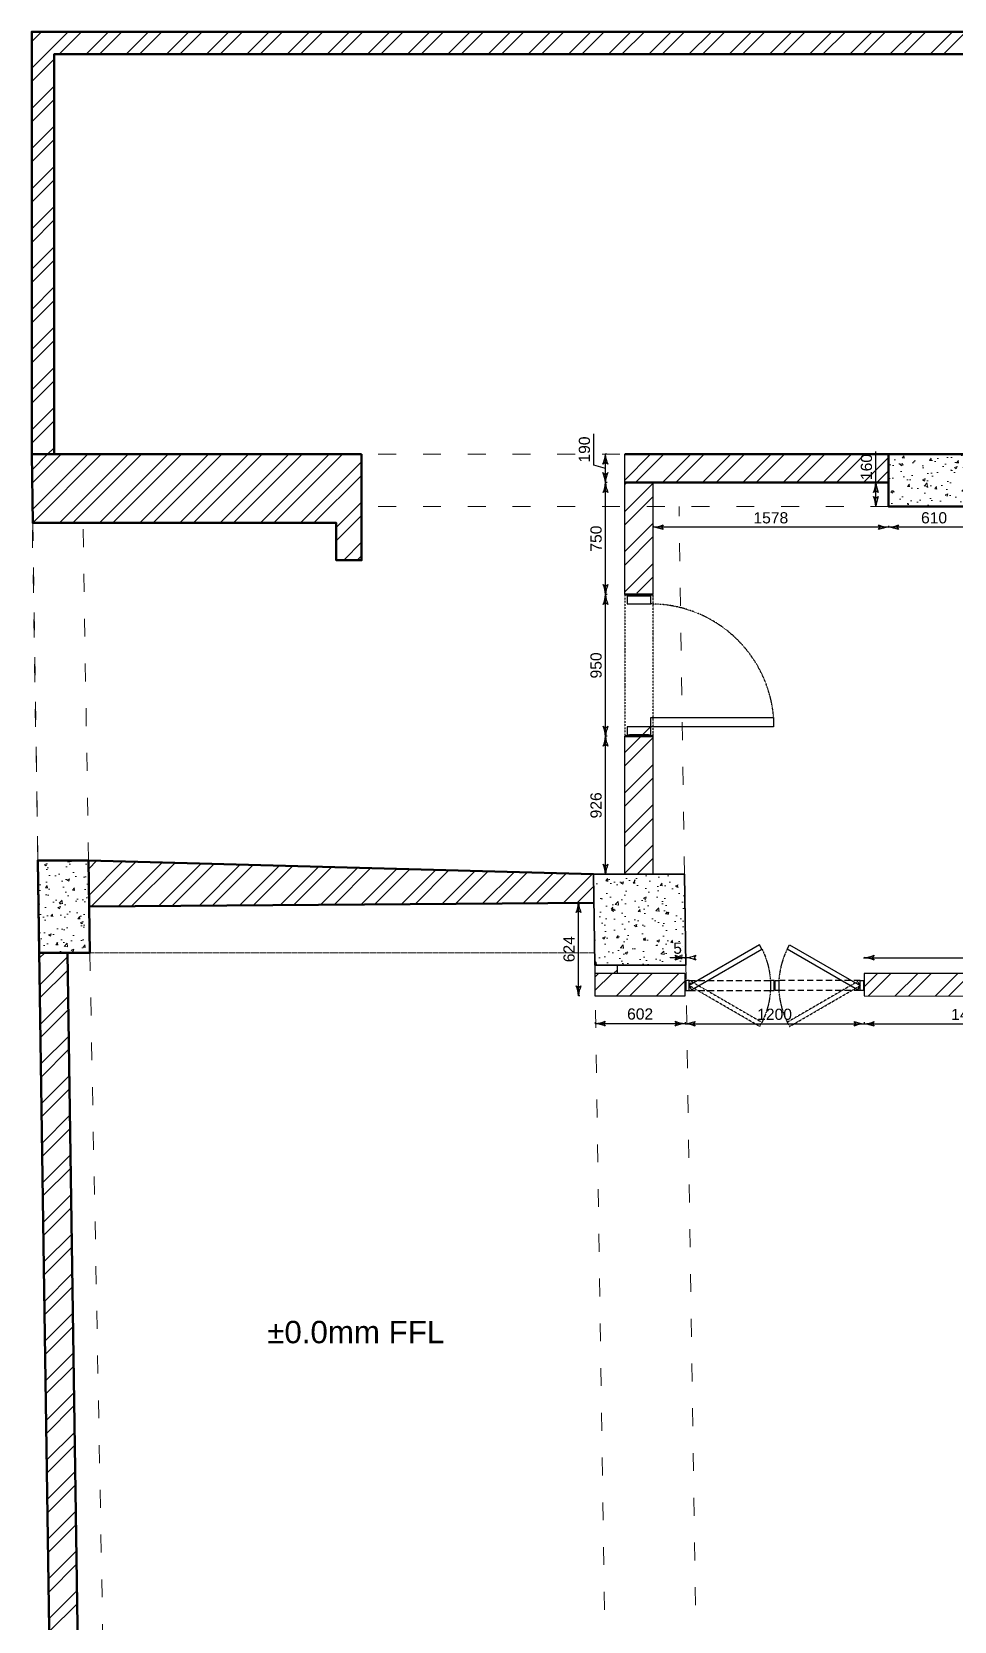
# Model space of a CAD drawing. Header units: millimetres. Extents: x 68727 to 319899, y -4876 to 265722.
# Drawn here: x 203996 to 210178, y 71899 to 82553 of the extents above; entities that cross this region are included whole.
import ezdxf

# ---------------------------------------------------------------- set-up
doc = ezdxf.new("R2010")
doc.units = ezdxf.units.MM
for name, pattern in [('ACAD_ISO02W100', [15, 12, -3]), ('ACAD_ISO03W100', [30, 12, -18]), ('HIDDEN', [9.525, 6.35, -3.175]), ('HIDDEN2', [0.1875, 0.125, -0.0625]), ('HIDDEN4', [0.09375, 0.0625, -0.03125]), ('JIS_02_1.2', [2.5, 1.25, -1.25]), ('WALL', [21, 12, -3, 0, -3, 0, -3])]:
    doc.linetypes.add(name, pattern=pattern)
doc.layers.add('Dimensions', color=172, linetype='Continuous')
doc.layers.add('Door', color=23, linetype='Continuous')
doc.layers.add('Furnitures', color=7, linetype='Continuous', lineweight=25, true_color=0x753b00)
for name, color, linetype, lineweight in [('HACH', 252, 'Continuous', 13), ('hidden line', 251, 'JIS_02_1.2', 20), ('LS_DR_Plan Beam', 9, 'HIDDEN', 0), ('LS_DR_Wall', 7, 'Continuous', 35), ('wall', 5, 'Continuous', 30), ('wall1', 2, 'WALL', 25)]:
    doc.layers.add(name, color=color, linetype=linetype, lineweight=lineweight)
doc.styles.get("Standard").update_dxf_attribs({"font": 'arial.ttf'})
doc.dimstyles.new('SC-25', dxfattribs={"dimtxt": 75, "dimasz": 0.4, "dimexe": 1, "dimexo": 100, "dimgap": 25, "dimtad": 1, "dimdec": 0, "dimzin": 0, "dimdsep": 46, "dimtxsty": 'Standard', "dimblk1": 'A1', "dimblk2": 'A1', "dimsah": 1, "dimcen": 0.09, "dimdle": 3, "dimclrd": 1, "dimclre": 1, "dimclrt": 1, "dimadec": 0, "dimazin": 0, "dimtfac": 1, "dimtdec": 0, "dimtofl": 0, "dimtmove": 0, "dimatfit": 2, "dimldrblk": 'A1', "dimfxl": 10, "dimfxlon": 1, "dimtolj": 1, "dimtzin": 0, "dimarcsym": 0})
pattern_1 = [(45, (-624752.11, -131860.55), (-134.70384, 134.70384), []), (45, (-624662.31, -131860.55), (-134.70384, 134.70384), [])]
pattern_2 = [(45, (-624962.11, -131860.55), (-134.70384, 134.70384), []), (45, (-624872.31, -131860.55), (-134.70384, 134.70384), [])]
pattern_3 = [(50, (-624962.11, -131860.55), (182.18467, -15.939086), [19.05, -209.55]), (355, (-624962.11, -131860.55), (-35.24342, 191.056845), [15.24, -167.640584]), (100.451445, (-624946.93, -131861.88), (146.941247, 175.117752), [16.19001, -178.090245]), (46.1842, (-624962.11, -131809.75), (271.07904, -42.04233), [28.575, -314.325]), (96.635558, (-624939.52, -131813.25), (237.40413, 247.426125), [24.28502, -267.13561]), (351.18415, (-624962.11, -131809.75), (237.40413, 247.426125), [22.85997, -251.45973]), (21, (-624936.71, -131822.45), (151.61439, -102.265198), [19.05, -209.55]), (326, (-624936.71, -131822.45), (61.80203, 184.187966), [15.24, -167.64]), (71.451445, (-624924.08, -131830.97), (213.41642, 81.92277), [16.19001, -178.089938]), (37.5, (-624962.114, -131860.55), (3.0886033, 84.555039), [0, -165.608, 0, -170.18, 0, -168.275]), (7.5, (-624962.11, -131860.55), (66.8196625, 100.180575), [0, -97.028, 0, -161.798, 0, -64.135]), (327.5, (-625018.756, -131860.55), (135.590595, -5.728744), [0, -63.5, 0, -198.12, 0, -262.89]), (317.5, (-625044.16, -131860.55), (148.129181, 25.426491), [0, -82.55, 0, -131.572, 0, -186.69])]

# ---------------------------------------------------------------- blocks, each defined once
blk = doc.blocks.new('A$C6CE142D2')
at = {"layer": 'Furnitures'}
for points in [[(593.9, 100), (520, 100), (520, 620), (560, 620), (560, 0), (593.9, 0)], [(6.1, 0), (40, 0), (40, 100), (6.1, 100)], [(6.1, 0), (6.1, 100)], [(593.9, 0), (593.9, 100)]]:
    blk.add_lwpolyline(points, dxfattribs=at)
for points in [[(0, 10), (6.1, 10), (6.1, 90), (0, 90)], [(593.9, 10), (600, 10), (600, 90), (593.9, 90)]]:
    blk.add_lwpolyline(points, close=True, dxfattribs=at)
at = {"layer": 'Furnitures', "linetype": 'HIDDEN4'}
blk.add_arc((563, 98.7), 523, 94.71841, 179.86281, dxfattribs=at)
blk = doc.blocks.new('A$C3B28073B')
at = {"layer": 'Furnitures', "linetype": 'HIDDEN2', "ltscale": 500}
for p, q in [((857, 461), (41, 461)), ((857, 361), (41, 361))]:
    blk.add_line(p, q, dxfattribs=at)
at = {"layer": 'Furnitures'}
for points in [[(151, 817), (857, 409), (833, 367), (127, 776)], [(0, 371), (6, 371), (6, 451), (0, 451)], [(41, 461), (41, 361), (6, 361), (6, 461)], [(892, 461), (892, 361), (857, 361), (857, 461)], [(892, 371), (898, 371), (898, 451), (892, 451)]]:
    blk.add_lwpolyline(points, close=True, dxfattribs=at)
at = {"layer": 'Furnitures', "linetype": 'HIDDEN4'}
blk.add_lwpolyline([(151, 0), (857, 409), (833, 450), (127, 41)], close=True, dxfattribs=at)
blk.add_arc((869, 409), 828, 153.6523, 206.3477, dxfattribs=at)
blk = doc.blocks.new('A1')
at = {"layer": 'wall', "color": 1}
for p, q in [((-138, 0), (-167, 40)), ((-167, -40), (-138, 0))]:
    blk.add_line(p, q, dxfattribs=at)
for centre, start, end in [((53, 586), 248, 264.8035), ((53, -586), 95.1965, 112)]:
    blk.add_arc(centre, 589, start, end, dxfattribs=at)
blk = doc.blocks.new('*D676')
at = {"layer": 'Defpoints', "color": 0, "transparency": 16777216}
for p in [(207841, 77831), (208160, 77831), (208160, 76906)]:
    blk.add_point(p, dxfattribs=at)
at = {"layer": 'Dimensions', "color": 1, "lineweight": -2, "transparency": 16777216}
for p, q in [((207851, 77831), (207840, 77831)), ((207841, 76906), (207841, 77831)), ((207851, 76906), (207840, 76906))]:
    blk.add_line(p, q, dxfattribs=at)
at = {"layer": 'Dimensions', "color": 1, "lineweight": -2, "transparency": 16777216, "xscale": 0.4, "yscale": 0.4, "zscale": 0.4}
for p, rotation in [((207841, 77831), 90), ((207841, 76906), 270)]:
    blk.add_blockref('A1', p, dxfattribs=dict(at, rotation=rotation))
at = {"layer": 'Dimensions', "color": 1, "transparency": 16777216, "insert": (207778, 77368), "char_height": 75, "attachment_point": 5, "rotation": 90}
blk.add_mtext('\\A1;926', dxfattribs=at)
blk = doc.blocks.new('*D677')
at = {"layer": 'Defpoints', "color": 0, "transparency": 16777216}
for p in [(207841, 78781), (207970, 78781), (208160, 77831)]:
    blk.add_point(p, dxfattribs=at)
at = {"layer": 'Dimensions', "color": 1, "lineweight": -2, "transparency": 16777216}
for p, q in [((207851, 78781), (207840, 78781)), ((207841, 77832), (207841, 78781)), ((207851, 77831), (207840, 77831))]:
    blk.add_line(p, q, dxfattribs=at)
at = {"layer": 'Dimensions', "color": 1, "lineweight": -2, "transparency": 16777216, "xscale": 0.4, "yscale": 0.4, "zscale": 0.4}
for p, rotation in [((207841, 78781), 90), ((207841, 77831), 270)]:
    blk.add_blockref('A1', p, dxfattribs=dict(at, rotation=rotation))
at = {"layer": 'Dimensions', "color": 1, "transparency": 16777216, "insert": (207778, 78306), "char_height": 75, "attachment_point": 5, "rotation": 90}
blk.add_mtext('\\A1;950', dxfattribs=at)
blk = doc.blocks.new('*D678')
at = {"layer": 'Defpoints', "color": 0, "transparency": 16777216}
for p in [(207841, 79531), (207970, 79531), (207970, 78781)]:
    blk.add_point(p, dxfattribs=at)
at = {"layer": 'Dimensions', "color": 1, "lineweight": -2, "transparency": 16777216}
for p, q in [((207851, 79531), (207840, 79531)), ((207841, 78782), (207841, 79531)), ((207851, 78781), (207840, 78781))]:
    blk.add_line(p, q, dxfattribs=at)
at = {"layer": 'Dimensions', "color": 1, "lineweight": -2, "transparency": 16777216, "xscale": 0.4, "yscale": 0.4, "zscale": 0.4}
for p, rotation in [((207841, 79531), 90), ((207841, 78781), 270)]:
    blk.add_blockref('A1', p, dxfattribs=dict(at, rotation=rotation))
at = {"layer": 'Dimensions', "color": 1, "transparency": 16777216, "insert": (207778, 79156), "char_height": 75, "attachment_point": 5, "rotation": 90}
blk.add_mtext('\\A1;750', dxfattribs=at)
blk = doc.blocks.new('*D679')
at = {"layer": 'Defpoints', "color": 0, "transparency": 16777216}
for p in [(207840, 79721), (207970, 79721), (207970, 79531)]:
    blk.add_point(p, dxfattribs=at)
at = {"layer": 'Dimensions', "color": 1, "lineweight": -2, "transparency": 16777216}
for p, q in [((207763, 79649), (207763, 79858)), ((207850, 79721), (207839, 79721)), ((207840, 79532), (207840, 79721)), ((207840, 79626), (207763, 79649)), ((207850, 79531), (207839, 79531))]:
    blk.add_line(p, q, dxfattribs=at)
at = {"layer": 'Dimensions', "color": 1, "lineweight": -2, "transparency": 16777216, "xscale": 0.4, "yscale": 0.4, "zscale": 0.4}
for p, rotation in [((207840, 79721), 90), ((207840, 79531), 270)]:
    blk.add_blockref('A1', p, dxfattribs=dict(at, rotation=rotation))
at = {"layer": 'Dimensions', "color": 1, "transparency": 16777216, "insert": (207700, 79753), "char_height": 75, "attachment_point": 5, "rotation": 90}
blk.add_mtext('\\A1;190', dxfattribs=at)
blk = doc.blocks.new('*D725')
at = {"layer": 'Defpoints', "color": 0, "transparency": 16777216}
for p in [(208374, 76347), (208379, 76296), (208374, 76242)]:
    blk.add_point(p, dxfattribs=at)
at = {"layer": 'Dimensions', "color": 1, "lineweight": -2, "transparency": 16777216}
for p, q in [((208374, 76347), (208274, 76347)), ((208374, 76342), (208374, 76348)), ((208379, 76347), (208379, 76348)), ((208380, 76347), (208380, 76347))]:
    blk.add_line(p, q, dxfattribs=at)
at = {"layer": 'Dimensions', "color": 1, "lineweight": -2, "transparency": 16777216, "xscale": 0.4, "yscale": 0.4, "zscale": 0.4}
blk.add_blockref('A1', (208374, 76347), dxfattribs=at)
at = {"layer": 'Dimensions', "color": 1, "lineweight": -2, "transparency": 16777216, "xscale": 0.4, "yscale": 0.4, "zscale": 0.4, "rotation": 180}
blk.add_blockref('A1', (208379, 76347), dxfattribs=at)
at = {"layer": 'Dimensions', "color": 1, "transparency": 16777216, "insert": (208324, 76410), "char_height": 75, "attachment_point": 5}
blk.add_mtext('\\A1;5', dxfattribs=at)
blk = doc.blocks.new('*D726')
at = {"layer": 'Defpoints', "color": 0, "transparency": 16777216}
for p in [(208374, 76242), (209574, 76241), (209574, 75904)]:
    blk.add_point(p, dxfattribs=at)
at = {"layer": 'Dimensions', "color": 1, "lineweight": -2, "transparency": 16777216}
for p, q in [((208374, 75914), (208374, 75903)), ((208375, 75904), (209574, 75904)), ((209574, 75914), (209574, 75903))]:
    blk.add_line(p, q, dxfattribs=at)
at = {"layer": 'Dimensions', "color": 1, "lineweight": -2, "transparency": 16777216, "xscale": 0.4, "yscale": 0.4, "zscale": 0.4, "rotation": 180}
blk.add_blockref('A1', (208374, 75904), dxfattribs=at)
at = {"layer": 'Dimensions', "color": 1, "lineweight": -2, "transparency": 16777216, "xscale": 0.4, "yscale": 0.4, "zscale": 0.4}
blk.add_blockref('A1', (209574, 75904), dxfattribs=at)
at = {"layer": 'Dimensions', "color": 1, "transparency": 16777216, "insert": (208974, 75967), "char_height": 75, "attachment_point": 5}
blk.add_mtext('\\A1;1200', dxfattribs=at)
blk = doc.blocks.new('*D727')
at = {"layer": 'Defpoints', "color": 0, "transparency": 16777216}
for p in [(217977, 76347), (209574, 76241), (217977, 76244)]:
    blk.add_point(p, dxfattribs=at)
at = {"layer": 'Dimensions', "color": 1, "lineweight": -2, "transparency": 16777216}
for p, q in [((209574, 76341), (209574, 76348)), ((209575, 76347), (217977, 76347)), ((217977, 76344), (217977, 76348))]:
    blk.add_line(p, q, dxfattribs=at)
at = {"layer": 'Dimensions', "color": 1, "lineweight": -2, "transparency": 16777216, "xscale": 0.4, "yscale": 0.4, "zscale": 0.4, "rotation": 180}
blk.add_blockref('A1', (209574, 76347), dxfattribs=at)
at = {"layer": 'Dimensions', "color": 1, "lineweight": -2, "transparency": 16777216, "xscale": 0.4, "yscale": 0.4, "zscale": 0.4}
blk.add_blockref('A1', (217977, 76347), dxfattribs=at)
at = {"layer": 'Dimensions', "color": 1, "transparency": 16777216, "insert": (213776, 76411), "char_height": 75, "attachment_point": 5}
blk.add_mtext('\\A1;8403', dxfattribs=at)
blk = doc.blocks.new('*D730')
at = {"layer": 'Defpoints', "color": 0, "transparency": 16777216}
for p in [(207772, 76092), (208374, 76091), (208374, 75905)]:
    blk.add_point(p, dxfattribs=at)
at = {"layer": 'Dimensions', "color": 1, "lineweight": -2, "transparency": 16777216}
for p, q in [((207772, 75915), (207772, 75904)), ((207773, 75905), (208374, 75905)), ((208374, 75915), (208374, 75904))]:
    blk.add_line(p, q, dxfattribs=at)
at = {"layer": 'Dimensions', "color": 1, "lineweight": -2, "transparency": 16777216, "xscale": 0.4, "yscale": 0.4, "zscale": 0.4, "rotation": 180}
blk.add_blockref('A1', (207772, 75905), dxfattribs=at)
at = {"layer": 'Dimensions', "color": 1, "lineweight": -2, "transparency": 16777216, "xscale": 0.4, "yscale": 0.4, "zscale": 0.4}
blk.add_blockref('A1', (208374, 75905), dxfattribs=at)
at = {"layer": 'Dimensions', "color": 1, "transparency": 16777216, "insert": (208073, 75969), "char_height": 75, "attachment_point": 5}
blk.add_mtext('\\A1;602', dxfattribs=at)
blk = doc.blocks.new('*D672')
at = {"layer": 'Defpoints', "color": 0, "transparency": 16777216}
for p in [(209574, 76091), (210974, 76091), (210974, 75903)]:
    blk.add_point(p, dxfattribs=at)
at = {"layer": 'Dimensions', "color": 1, "lineweight": -2, "transparency": 16777216}
for p, q in [((209574, 75913), (209574, 75902)), ((209575, 75903), (210974, 75903)), ((210974, 75913), (210974, 75902))]:
    blk.add_line(p, q, dxfattribs=at)
at = {"layer": 'Dimensions', "color": 1, "lineweight": -2, "transparency": 16777216, "xscale": 0.4, "yscale": 0.4, "zscale": 0.4, "rotation": 180}
blk.add_blockref('A1', (209574, 75903), dxfattribs=at)
at = {"layer": 'Dimensions', "color": 1, "lineweight": -2, "transparency": 16777216, "xscale": 0.4, "yscale": 0.4, "zscale": 0.4}
blk.add_blockref('A1', (210974, 75903), dxfattribs=at)
at = {"layer": 'Dimensions', "color": 1, "transparency": 16777216, "insert": (210274, 75966), "char_height": 75, "attachment_point": 5}
blk.add_mtext('\\A1;1400', dxfattribs=at)
blk = doc.blocks.new('*D657')
at = {"layer": 'Defpoints', "color": 0, "transparency": 16777216}
for p in [(209738, 79371), (210348, 79371), (209738, 79232)]:
    blk.add_point(p, dxfattribs=at)
at = {"layer": 'Dimensions', "color": 1, "lineweight": -2, "transparency": 16777216}
for p, q in [((209738, 79242), (209738, 79231)), ((210348, 79232), (209738, 79232)), ((210348, 79242), (210348, 79231))]:
    blk.add_line(p, q, dxfattribs=at)
at = {"layer": 'Dimensions', "color": 1, "lineweight": -2, "transparency": 16777216, "xscale": 0.4, "yscale": 0.4, "zscale": 0.4, "rotation": 180}
blk.add_blockref('A1', (209738, 79232), dxfattribs=at)
at = {"layer": 'Dimensions', "color": 1, "lineweight": -2, "transparency": 16777216, "xscale": 0.4, "yscale": 0.4, "zscale": 0.4}
blk.add_blockref('A1', (210348, 79232), dxfattribs=at)
at = {"layer": 'Dimensions', "color": 1, "transparency": 16777216, "insert": (210043, 79295), "char_height": 75, "attachment_point": 5}
blk.add_mtext('\\A1;610', dxfattribs=at)
blk = doc.blocks.new('*D658')
at = {"layer": 'Defpoints', "color": 0, "transparency": 16777216}
for p in [(208160, 79531), (209738, 79371), (208160, 79232)]:
    blk.add_point(p, dxfattribs=at)
at = {"layer": 'Dimensions', "color": 1, "lineweight": -2, "transparency": 16777216}
for p, q in [((208160, 79242), (208160, 79231)), ((209738, 79232), (208161, 79232)), ((209738, 79242), (209738, 79231))]:
    blk.add_line(p, q, dxfattribs=at)
at = {"layer": 'Dimensions', "color": 1, "lineweight": -2, "transparency": 16777216, "xscale": 0.4, "yscale": 0.4, "zscale": 0.4, "rotation": 180}
blk.add_blockref('A1', (208160, 79232), dxfattribs=at)
at = {"layer": 'Dimensions', "color": 1, "lineweight": -2, "transparency": 16777216, "xscale": 0.4, "yscale": 0.4, "zscale": 0.4}
blk.add_blockref('A1', (209738, 79232), dxfattribs=at)
at = {"layer": 'Dimensions', "color": 1, "transparency": 16777216, "insert": (208949, 79295), "char_height": 75, "attachment_point": 5}
blk.add_mtext('\\A1;1578', dxfattribs=at)
blk = doc.blocks.new('*D659')
at = {"layer": 'Defpoints', "color": 0, "transparency": 16777216}
for p in [(209653, 79531), (209738, 79531), (209738, 79371)]:
    blk.add_point(p, dxfattribs=at)
at = {"layer": 'Dimensions', "color": 1, "lineweight": -2, "transparency": 16777216}
for p, q in [((209653, 79531), (209653, 79740)), ((209653, 79531), (209652, 79531)), ((209653, 79372), (209653, 79531)), ((209653, 79371), (209652, 79371))]:
    blk.add_line(p, q, dxfattribs=at)
at = {"layer": 'Dimensions', "color": 1, "lineweight": -2, "transparency": 16777216, "xscale": 0.4, "yscale": 0.4, "zscale": 0.4}
for p, rotation in [((209653, 79531), 90), ((209653, 79371), 270)]:
    blk.add_blockref('A1', p, dxfattribs=dict(at, rotation=rotation))
at = {"layer": 'Dimensions', "color": 1, "transparency": 16777216, "insert": (209590, 79636), "char_height": 75, "attachment_point": 5, "rotation": 90}
blk.add_mtext('\\A1;160', dxfattribs=at)
blk = doc.blocks.new('*D669')
at = {"layer": 'Defpoints', "color": 0, "transparency": 16777216}
for p in [(207660, 76716), (207763, 76716), (207769, 76092)]:
    blk.add_point(p, dxfattribs=at)
at = {"layer": 'Dimensions', "color": 1, "lineweight": -2, "transparency": 16777216}
for p, q in [((207663, 76716), (207659, 76716)), ((207660, 76092), (207660, 76715)), ((207669, 76092), (207659, 76092))]:
    blk.add_line(p, q, dxfattribs=at)
at = {"layer": 'Dimensions', "color": 1, "lineweight": -2, "transparency": 16777216, "xscale": 0.4, "yscale": 0.4, "zscale": 0.4}
for p, rotation in [((207660, 76716), 90), ((207660, 76092), 270)]:
    blk.add_blockref('A1', p, dxfattribs=dict(at, rotation=rotation))
at = {"layer": 'Dimensions', "color": 1, "transparency": 16777216, "insert": (207597, 76404), "char_height": 75, "attachment_point": 5, "rotation": 90}
blk.add_mtext('\\A1;624', dxfattribs=at)

msp = doc.modelspace()

# ---------------------------------------------------------------- hatches: boundary and pattern name
at = {"layer": 'HACH'}
h = msp.add_hatch(dxfattribs=at)
h.set_pattern_fill('ANSI32', color=256, scale=20)
h.set_pattern_definition(pattern_2)
h.paths.add_polyline_path([(203995.9, 82553.2), (203995.9, 79721.2), (204145.9, 79721.2), (204145.9, 82403.2), (214382, 82403.2), (214382, 82553.2)])
h = msp.add_hatch(dxfattribs=at)
h.set_pattern_fill('ANSI32', color=256, scale=20)
h.set_pattern_definition(pattern_2)
h.paths.add_polyline_path([(206036, 79261.2), (206036, 79011.2), (206206, 79011.2), (206206, 79721.2), (203995.9, 79721.2), (204002.8, 79261.2)])
h = msp.add_hatch(dxfattribs=at)
h.set_pattern_fill('ANSI32', color=256, scale=20)
h.set_pattern_definition(pattern_2)
h.paths.add_polyline_path([(209738, 79721.2), (207970.2, 79721.2), (207970.2, 79531.2), (209738, 79531.2)])
h = msp.add_hatch(dxfattribs=at)
h.set_pattern_fill('AR-CONC', color=256)
h.set_pattern_definition(pattern_3)
h.paths.add_polyline_path([(210348, 79371.2), (210348, 79721.2), (209738, 79721.2), (209738, 79371.2)])
h = msp.add_hatch(dxfattribs=at)
h.set_pattern_fill('ANSI32', color=256, scale=20)
h.set_pattern_definition(pattern_1)
h.paths.add_polyline_path([(207970.2, 78791.2), (208160.2, 78791.2), (208160.2, 79531.2), (207970.2, 79531.2)])
h = msp.add_hatch(dxfattribs=at)
h.set_pattern_fill('ANSI32', color=256, scale=20)
h.set_pattern_definition(pattern_1)
h.paths.add_polyline_path([(208160.2, 77891.2), (207970.2, 77891.2), (207970.2, 76905.7), (208160.2, 76905.7)])
h = msp.add_hatch(dxfattribs=at)
h.set_pattern_fill('AR-CONC', color=256)
h.set_pattern_definition(pattern_3)
h.paths.add_polyline_path([(204036.5, 76999.2), (204045.6, 76379.3), (204385.6, 76379.2), (204376.4, 76999.2)])
h = msp.add_hatch(dxfattribs=at)
h.set_pattern_fill('ANSI32', color=256, scale=20)
h.set_pattern_definition(pattern_2)
h.paths.add_polyline_path([(207763, 76715.5), (207760.2, 76905.7), (204376.4, 76999.2), (204381, 76689.2)])
h.paths.add_polyline_path([(207962.3, 63293.6), (208122.3, 63293.6), (208092, 65334.7), (207932, 65334.7)])
h.paths.add_polyline_path([(207971.5, 59648.7), (208131.5, 59648.7), (208131.5, 62673.7), (207971.5, 62673.7)])
h.paths.add_polyline_path([(218436.9, 59707.2), (218597, 59707.2), (218597, 62623.2), (218436.9, 62623.2)])
h.paths.add_polyline_path([(218397, 63233.2), (218597, 63233.2), (218597, 65335.2), (218397, 65335.2)])
h.paths.add_polyline_path([(218407, 65945.2), (218597, 65945.2), (218597, 70824.2), (218407, 70824.2)])
h = msp.add_hatch(dxfattribs=at)
h.set_pattern_fill('AR-CONC', color=256)
h.set_pattern_definition(pattern_3)
h.paths.add_polyline_path([(208379.3, 76295.7), (208370.2, 76905.7), (207760.2, 76905.7), (207769.2, 76295.7)])
h = msp.add_hatch(dxfattribs=at)
h.set_pattern_fill('ANSI32', color=256, scale=20)
h.set_pattern_definition(pattern_2)
h.paths.add_polyline_path([(204235.6, 76379.3), (204045.6, 76379.3), (204119.3, 71413.2), (204309.3, 71414.8)])
h = msp.add_hatch(dxfattribs=at)
h.set_pattern_fill('ANSI32', color=256, scale=20)
h.set_pattern_definition(pattern_2)
h.paths.add_polyline_path([(207769.2, 76295.7), (207770, 76242.5), (207919.2, 76242.5), (207919.2, 76295.7)])
h = msp.add_hatch(dxfattribs=at)
h.set_pattern_fill('ANSI32', color=5, scale=20)
h.set_pattern_definition([(45, (42379.16, 0), (-134.70384, 134.70384), []), (45, (42468.97, 0), (-134.70384, 134.70384), [])])
h.paths.add_polyline_path([(208374.4, 76241.6), (208380.1, 76241.5), (208382.3, 76091.5), (208374.4, 76091.4)])
h.paths.add_polyline_path([(208379.3, 76241.5), (207769.2, 76241.6), (207769.2, 76091.6), (208379.3, 76091.5)])
h = msp.add_hatch(dxfattribs=at)
h.set_pattern_fill('ANSI32', color=5, scale=20)
h.set_pattern_definition([(45, (71848.53, 77709.6), (-134.70384, 134.70384), []), (45, (71938.33, 77709.6), (-134.70384, 134.70384), [])])
h.paths.add_polyline_path([(209574.2, 76241.4), (209574.2, 76091.1), (218407, 76090), (218407, 76241.1)])

# ---------------------------------------------------------------- linework, layer by layer
msp.add_line((207970.2, 79721.2), (209738, 79721.2))
at = {"color": 5}
for p, q in [((207769.2, 76295.7), (207769.2, 76091.6)), ((207919.2, 76295.7), (207919.2, 76242.5))]:
    msp.add_line(p, q, dxfattribs=at)
for points in [[(208374.4, 76091.4), (208374.4, 76241.6), (207769.2, 76241.6), (207769.2, 76091.6)], [(209574.2, 76091.1), (218407, 76090), (218407, 76241.1), (209574.2, 76241.4)]]:
    msp.add_lwpolyline(points, close=True, dxfattribs=at)
at = {"layer": 'hidden line', "linetype": 'ACAD_ISO02W100'}
msp.add_lwpolyline([(204385.6, 76379.2), (207768, 76379.2)], dxfattribs=at)
at = {"layer": 'LS_DR_Plan Beam', "linetype": 'ACAD_ISO03W100', "ltscale": 10, "transparency": 33554508}
for p, q in [((209738, 79721.2), (206206, 79721.2)), ((209738, 79371.2), (206206, 79371.2)), ((208370.2, 76905.7), (208333.6, 79371.2)), ((204036.5, 76993.5), (203998.9, 79255.5)), ((204376.4, 76999.2), (204338.8, 79261.2)), ((204385.6, 76379.2), (204479.3, 71416.2)), ((207769.2, 76295.7), (207841.8, 71406.7)), ((208451.9, 71406.7), (208379.3, 76295.7))]:
    msp.add_line(p, q, dxfattribs=at)
msp.add_lwpolyline([(204036.5, 76999.2), (204376.4, 76999.2), (204338.8, 79261.2), (204002.8, 79261.2)], close=True, dxfattribs=at)
at = {"layer": 'LS_DR_Wall', "lineweight": 30, "ltscale": 0.25}
for p, q in [((207970.2, 78781.2), (207970.2, 79721.2)), ((208160.2, 78781.2), (208160.2, 79531.2)), ((207970.2, 76905.7), (207970.2, 77831.2)), ((208160.2, 76905.7), (208160.2, 77831.2))]:
    msp.add_line(p, q, dxfattribs=at)
at = {"layer": 'LS_DR_Wall', "lineweight": 50, "ltscale": 0.25}
for p, q in [((207970.2, 79531.2), (209738, 79531.2)), ((207970.2, 78781.2), (208160.2, 78781.2)), ((207970.2, 77831.2), (208160.2, 77831.2)), ((204376.4, 76999.2), (207760.2, 76905.7)), ((207763, 76715.5), (204381, 76689.2))]:
    msp.add_line(p, q, dxfattribs=at)
for points in [[(207970.2, 79721.2), (214382, 79721.2), (214382, 82553.2), (203995.9, 82553.2), (203995.9, 79721.2), (206206, 79721.2)], [(214382, 79871.2), (214382, 82403.2), (204145.9, 82403.2), (204145.9, 79721.2)], [(208572.3, 63293.7), (208581.5, 62673.7), (207971.5, 62673.7), (207932, 65334.7), (204209.5, 65334.7), (204036.4, 76999.2), (204376.4, 76999.2), (204385.6, 76379.2), (204235.6, 76379.2), (204309.3, 71416.2), (204479.3, 71416.2), (204488.3, 70806.2), (204318.3, 70806.2), (204390.8, 65925.2), (204560.8, 65925.2), (204567.5, 65475.2), (207929.9, 65475.2), (207922.9, 65944.7), (208533, 65944.7), (208542, 65334.7), (208092, 65334.7), (208122.3, 63293.7), (208572.3, 63293.7)]]:
    msp.add_lwpolyline(points, dxfattribs=at)
for points in [[(206206, 79721.2), (203995.9, 79721.2), (204002.8, 79261.2), (206036, 79261.2), (206036, 79011.2), (206206, 79011.2)], [(209738, 79721.2), (210348, 79721.2), (210348, 79371.2), (209738, 79371.2)], [(204385.6, 76379.2), (204045.6, 76379.3), (204036.5, 76999.2), (204376.4, 76999.2)]]:
    msp.add_lwpolyline(points, close=True, dxfattribs=at)
at = {"layer": 'LS_DR_Wall', "ltscale": 0.25}
msp.add_lwpolyline([(207769.2, 76295.7), (208379.3, 76295.7), (208370.2, 76905.7), (207760.2, 76905.7)], close=True, dxfattribs=at)
at = {"layer": 'wall1'}
msp.add_lwpolyline([(207970.2, 77831.2), (208160.2, 77831.2), (208160.2, 78781.2), (207970.2, 78781.2)], close=True, dxfattribs=at)

# ---------------------------------------------------------------- block references
at = {"layer": 'Door', "xscale": 1.583333333330875, "yscale": 1.583333333330875, "zscale": 1.583333333330875, "rotation": 270}
msp.add_blockref('A$C6CE142D2', (207986, 78781.2), dxfattribs=at)
at = {"layer": 'Door', "yscale": 0.6680701754379051, "zscale": 0.6680701754379051}
for xscale in [-0.6680701754379051, 0.6680701754379051]:
    msp.add_blockref('A$C3B28073B', (208974.3, 75886.4), dxfattribs=dict(at, xscale=xscale))

# ---------------------------------------------------------------- texts
at = {"color": 7, "insert": (205573.9, 73912.5), "char_height": 150, "attachment_point": 1}
msp.add_mtext_dynamic_manual_height_columns('\\pxt5;%%P0.0mm FFL', width=24159.375, gutter_width=47.5, heights=[47.9], dxfattribs=at)

# ---------------------------------------------------------------- dimensions: what is measured, and where the dimension line sits
at = {"layer": 'Dimensions'}
for base, p1, p2, picture, middle in [((207840.1, 79721.2), (207970.2, 79531.2), (207970.2, 79721.2), '*D679', (207700, 79674.2)), ((207841.1, 79531.2), (207970.2, 78781.2), (207970.2, 79531.2), '*D678', (207777.8, 79156.2)), ((207841.1, 78781.2), (208160.2, 77831.2), (207970.2, 78781.2), '*D677', (207777.8, 78306.2))]:
    dim = msp.add_linear_dim(base=base, p1=p1, p2=p2, angle=90, dimstyle='SC-25', override={"dimtmove": 1}, dxfattribs=at)
    dim.commit()
    dim.dimension.update_dxf_attribs({"geometry": picture, "text_midpoint": middle})
for base, p1, p2, picture, middle in [((209652.9, 79531.2), (209738.4, 79371.2), (209738, 79531.2), '*D659', (209589.6, 79635.8)), ((207841.0561, 77831.2398), (208160.1583, 76905.6877), (208160.1583, 77831.2398), '*D676', (207777.7631, 77368.4637)), ((207659.9, 76715.5), (207769.2, 76091.6), (207763, 76715.5), '*D669', (207596.6, 76403.6))]:
    dim = msp.add_linear_dim(base=base, p1=p1, p2=p2, angle=90, dimstyle='SC-25', dxfattribs=at)
    dim.commit()
    dim.dimension.update_dxf_attribs({"geometry": picture, "text_midpoint": middle})
for base, p1, p2, picture, middle in [((208160.2, 79232), (209738, 79371.2), (208160.2, 79531.2), '*D658', (208949.1, 79295.3)), ((209738, 79232), (210348, 79371.2), (209738, 79371.2), '*D657', (210043, 79295.3)), ((208374.4, 76347.3), (208379.3, 76295.7), (208374.4, 76241.6), '*D725', (208323.7, 76410.4)), ((208374.4, 75905.2), (207772.2, 76091.6), (208374.4, 76091.4), '*D730', (208073.3, 75968.5)), ((210974.2, 75903.1), (209574.2, 76091.1), (210974.2, 76091.1), '*D672', (210274.2, 75966.4))]:
    dim = msp.add_linear_dim(base=base, p1=p1, p2=p2, dimstyle='SC-25', dxfattribs=at)
    dim.commit()
    dim.dimension.update_dxf_attribs({"geometry": picture, "text_midpoint": middle})
for base, p1, p2, picture, middle in [((217977, 76347.3), (209574.2, 76241.4), (217977, 76244.2), '*D727', (213775.6, 76410.6)), ((209574.2, 75904.1), (208374.4, 76241.6), (209574.2, 76241.4), '*D726', (208974.3, 75967.4))]:
    dim = msp.add_linear_dim(base=base, p1=p1, p2=p2, dimstyle='SC-25', override={"dimtmove": 1}, dxfattribs=at)
    dim.commit()
    dim.dimension.update_dxf_attribs({"geometry": picture, "text_midpoint": middle})

doc.saveas('drawing.dxf')
